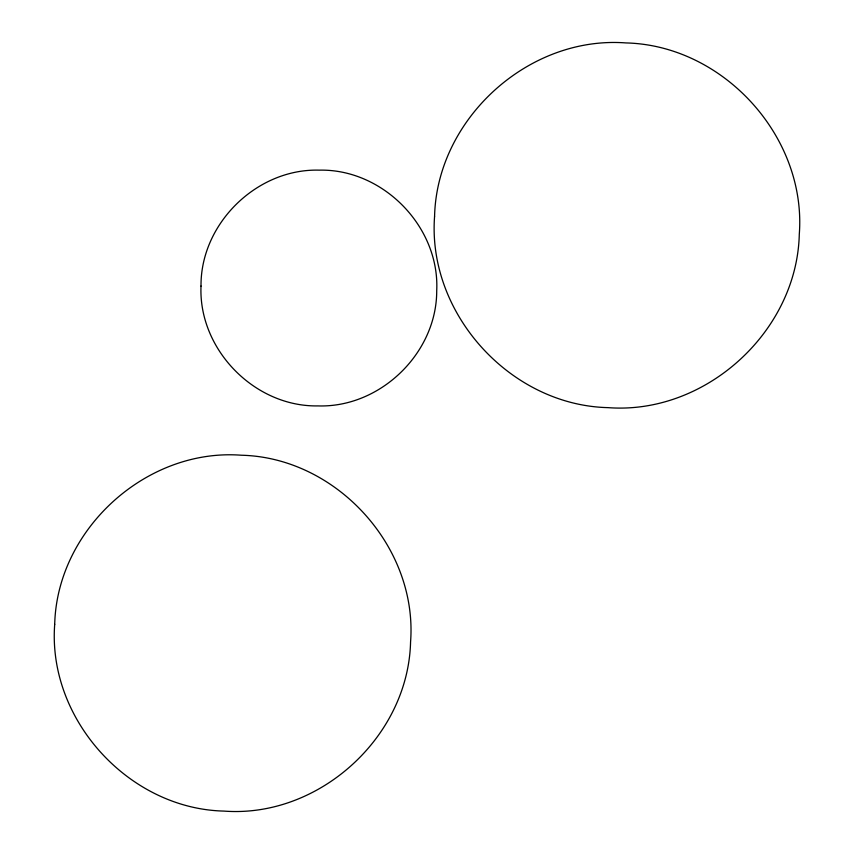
<?xml version="1.0" encoding="UTF-8"?>
<svg xmlns="http://www.w3.org/2000/svg" width="854" height="854" viewBox="0 0 854 854"><rect width="100%" height="100%" fill="white"/><g stroke="black" fill="none" stroke-linecap="round" stroke-linejoin="round"><path stroke-width="1.28" d="M201.01 286.069C198.309 349.382 254.535 407.016 317.88 405.906C380.243 407.988 436.853 353.097 436.714 290.712C439.863 226.918 383.083 168.676 319.236 170.149C256.83 168.387 200.487 223.652 201.01 286.069M54.699 624.413C47.493 719.452 128.74 808.813 223.897 811.086C318.937 818.292 408.297 737.045 410.571 641.898C417.777 546.859 336.519 457.498 241.372 455.225C146.333 448.019 56.972 529.266 54.699 624.413M434.579 216.318C427.192 313.728 510.457 405.308 607.973 407.636C705.383 415.023 796.963 331.747 799.291 234.242C806.678 136.832 723.413 45.251 625.897 42.924C528.487 35.537 436.906 118.802 434.579 216.318"/></g></svg>
